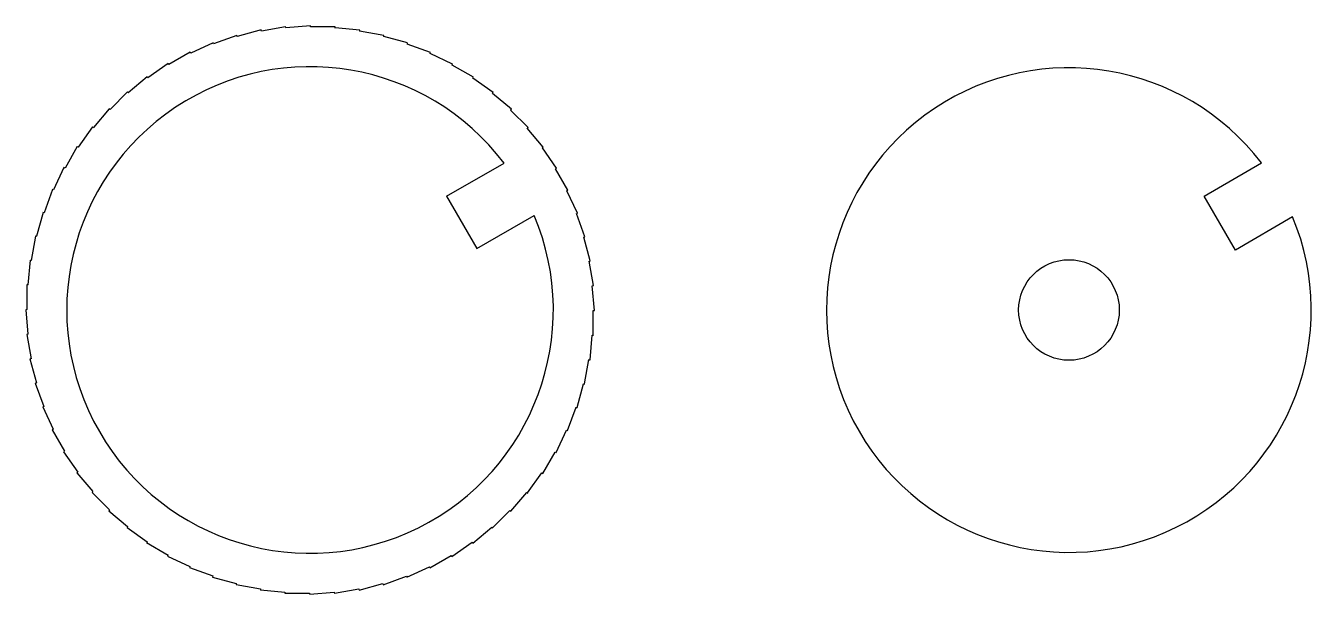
# Model space of a CAD drawing. Header units: millimetres. Extents: x 3187 to 4465, y 1492 to 2057.
import ezdxf

# ---------------------------------------------------------------- set-up
doc = ezdxf.new("R2010")
doc.units = ezdxf.units.MM
doc.header["$LTSCALE"] = 5

# ---------------------------------------------------------------- blocks, each defined once
blk = doc.blocks.new('*U13')
at = {"color": 40, "true_color": 0xf8d731}
blk.add_line((0, -0.6), (0, 0.6), dxfattribs=at)
blk = doc.blocks.new('*U15')
at = {"color": 0, "linetype": 'ByBlock', "lineweight": -2, "transparency": 16777216}
for p, rotation in [((1493.3, 1240.2), 15), ((1517.9, 1241.2), 9.999999999999975), ((1542.5, 1240.1), 4.999999999999992), ((1444.9, 1231.7), 24.99999999999998), ((1468.9, 1237), 19.99999999999997), ((1590.9, 1231.5), 354.9999999999998), ((1398.7, 1214.9), 35), ((1421.4, 1224.3), 30), ((1614.4, 1224), 349.9999999999998), ((1637.1, 1214.6), 344.9999999999998), ((1376.9, 1203.6), 39.99999999999997), ((1658.9, 1203.2), 339.9999999999999), ((1356.1, 1190.4), 45), ((1679.6, 1189.9), 334.9999999999998), ((1336.5, 1175.5), 50), ((1699.1, 1174.9), 329.9999999999998), ((1318.4, 1158.9), 54.99999999999998), ((1717.3, 1158.3), 324.9999999999998), ((1301.7, 1140.7), 59.99999999999996), ((1733.9, 1140.1), 319.9999999999998), ((1286.7, 1121.2), 64.99999999999996), ((1748.8, 1120.6), 314.9999999999998), ((1273.5, 1100.5), 69.99999999999997), ((1762, 1099.8), 309.9999999999998), ((1262.1, 1078.7), 74.99999999999997), ((1773.3, 1078), 304.9999999999998), ((1252.6, 1056), 79.99999999999996), ((1782.7, 1055.2), 299.9999999999998), ((1245.2, 1032.5), 84.99999999999999), ((1790.1, 1031.7), 294.9999999999998), ((1239.8, 1008.5), 89.99999999999996), ((1795.4, 1007.7), 289.9999999999999), ((1236.6, 984.1), 94.99999999999996), ((1798.5, 983.3), 284.9999999999999), ((1235.5, 959.5), 99.99999999999994), ((1799.6, 958.7), 279.9999999999999), ((1236.5, 935), 104.9999999999999), ((1798.5, 934.2), 274.9999999999998), ((1239.7, 910.6), 109.9999999999999), ((1795.2, 909.8), 269.9999999999998), ((1245, 886.5), 114.9999999999999), ((1789.9, 885.7), 264.9999999999998), ((1252.3, 863), 119.9999999999999), ((1782.4, 862.3), 259.9999999999998), ((1261.7, 840.3), 124.9999999999999), ((1773, 839.6), 254.9999999999998), ((1273.1, 818.5), 129.9999999999999), ((1761.6, 817.8), 249.9999999999999), ((1286.3, 797.7), 134.9999999999999), ((1748.3, 797), 244.9999999999998), ((1301.2, 778.1), 139.9999999999999), ((1733.3, 777.5), 239.9999999999998), ((1317.8, 760), 144.9999999999999), ((1716.7, 759.4), 234.9999999999999), ((1335.9, 743.3), 149.9999999999999), ((1698.5, 742.8), 229.9999999999998), ((1355.4, 728.3), 154.9999999999999), ((1376.2, 715.1), 159.9999999999999), ((1679, 727.9), 224.9999999999999), ((1398, 703.7), 164.9999999999999), ((1636.4, 703.3), 214.9999999999998), ((1658.2, 714.7), 219.9999999999999), ((1420.7, 694.2), 170), ((1613.6, 694), 209.9999999999999), ((1444.1, 686.8), 174.9999999999999), ((1468.2, 681.4), 180), ((1492.5, 678.2), 184.9999999999999), ((1517.1, 677.1), 189.9999999999998), ((1541.7, 678.1), 194.9999999999998), ((1566.1, 681.3), 199.9999999999998), ((1590.1, 686.6), 204.9999999999998)]:
    blk.add_blockref('*U13', p, dxfattribs=dict(at, rotation=rotation))
blk.add_blockref('*U13', (1566.9, 1236.8), dxfattribs=at)

msp = doc.modelspace()

# ---------------------------------------------------------------- linework, layer by layer
at = {"color": 40, "true_color": 0xf8d731}
for p, q in [((3605.6, 1887.6), (3662.7, 1920.5)), ((3605.6, 1887.6), (3635.6, 1835.6)), ((3635.6, 1835.6), (3692.7, 1868.6))]:
    msp.add_line(p, q, dxfattribs=at)
for points in [[(3470.3, 2057.2), (3445.8, 2055)], [(3397.1, 2047.6), (3374.1, 2039.3)], [(3421.2, 2053), (3397.5, 2046.6)], [(3445.6, 2056.1), (3421.5, 2051.9)], [(3494.9, 2056.1), (3470.4, 2056.1)], [(3519.3, 2052.8), (3494.9, 2055)], [(3543.4, 2047.5), (3519.2, 2051.7)], [(3566.9, 2040), (3543.2, 2046.4)], [(3373.6, 2040.3), (3351.4, 2029.9)], [(3589.7, 2030.6), (3566.6, 2038.9)], [(3328.9, 2019.5), (3308.8, 2005.4)], [(3350.8, 2030.9), (3329.6, 2018.6)], [(3611.5, 2019.1), (3589.3, 2029.5)], [(3308.1, 2006.3), (3289.3, 1990.5)], [(3632.3, 2005.9), (3611.1, 2018.1)], [(3651.8, 1990.8), (3631.7, 2004.9)], [(3288.5, 1991.3), (3271.2, 1973.9)], [(3670, 1974.2), (3651.2, 1989.9)], [(3270.3, 1974.7), (3254.6, 1955.9)], [(3686.6, 1956), (3669.3, 1973.3)], [(3253.7, 1956.5), (3239.6, 1936.4)], [(3701.6, 1936.4), (3685.8, 1955.2)], [(3238.6, 1937), (3226.4, 1915.7)], [(3714.8, 1915.6), (3700.8, 1935.7)], [(3225.3, 1916.2), (3215, 1894)], [(3726.2, 1893.7), (3713.9, 1914.9)], [(3213.9, 1894.3), (3205.5, 1871.3)], [(3735.6, 1870.9), (3725.2, 1893.1)], [(3204.5, 1871.6), (3198.1, 1847.9)], [(3743, 1847.4), (3734.6, 1870.4)], [(3197, 1848.1), (3192.8, 1823.9)], [(3748.3, 1823.3), (3741.9, 1847)], [(3191.7, 1824), (3189.5, 1799.6)], [(3751.5, 1798.9), (3747.2, 1823)], [(3188.4, 1799.6), (3188.4, 1775)], [(3752.5, 1774.2), (3750.4, 1798.7)], [(3187.3, 1774.9), (3189.4, 1750.5)], [(3751.4, 1749.6), (3751.4, 1774.1)], [(3188.4, 1750.3), (3192.6, 1726.1)], [(3748.2, 1725.2), (3750.3, 1749.6)], [(3191.5, 1725.9), (3197.9, 1702.2)], [(3742.8, 1701.1), (3747.1, 1725.3)], [(3196.8, 1701.8), (3205.2, 1678.7)], [(3735.4, 1677.6), (3741.7, 1701.3)], [(3204.2, 1678.3), (3214.6, 1656)], [(3725.9, 1654.8), (3734.3, 1677.9)], [(3213.6, 1655.5), (3225.9, 1634.2)], [(3714.5, 1633), (3724.8, 1655.2)], [(3225, 1633.6), (3239.1, 1613.5)], [(3701.2, 1612.2), (3713.5, 1633.4)], [(3238.2, 1612.8), (3254, 1594)], [(3686.2, 1592.7), (3700.2, 1612.7)], [(3253.2, 1593.2), (3270.5, 1575.8)], [(3669.5, 1574.5), (3685.3, 1593.3)], [(3269.8, 1575), (3288.6, 1559.2)], [(3651.3, 1557.9), (3668.6, 1575.2)], [(3288, 1558.3), (3308.1, 1544.2)], [(3631.7, 1542.9), (3650.5, 1558.6)], [(3307.5, 1543.3), (3328.8, 1531)], [(3610.9, 1529.7), (3631, 1543.7)], [(3328.3, 1530), (3350.5, 1519.6)], [(3589, 1518.3), (3610.3, 1530.6)], [(3350.2, 1518.6), (3373.2, 1510.2)], [(3372.9, 1509.1), (3396.6, 1502.8)], [(3542.7, 1501.5), (3565.8, 1509.9)], [(3566.2, 1508.9), (3588.5, 1519.3)], [(3396.4, 1501.7), (3420.6, 1497.4)], [(3420.5, 1496.3), (3444.9, 1494.2)], [(3494.2, 1493), (3518.4, 1497.3)], [(3518.6, 1496.2), (3542.3, 1502.6)], [(3444.9, 1493.1), (3469.5, 1493.1)], [(3469.6, 1492), (3494, 1494.1)]]:
    msp.add_lwpolyline(points, dxfattribs=at)
at = {"color": 242, "true_color": 0xcd2027}
msp.add_lwpolyline([(4358.6, 1887.9), (4415.5, 1920.8, 15.473088), (4446.5, 1867.1), (4389.6, 1834.2)], format="xyb", close=True, dxfattribs=at)
msp.add_circle((4224.2, 1774.6), 50, dxfattribs=at)
at = {"color": 40, "true_color": 0xf8d731}
msp.add_arc((3469.9, 1774.6), 241.8, 37.126, 22.874, dxfattribs=at)

# ---------------------------------------------------------------- block references
msp.add_blockref('*U15', (1952.4, 815.4), dxfattribs=at)

doc.saveas('drawing.dxf')
